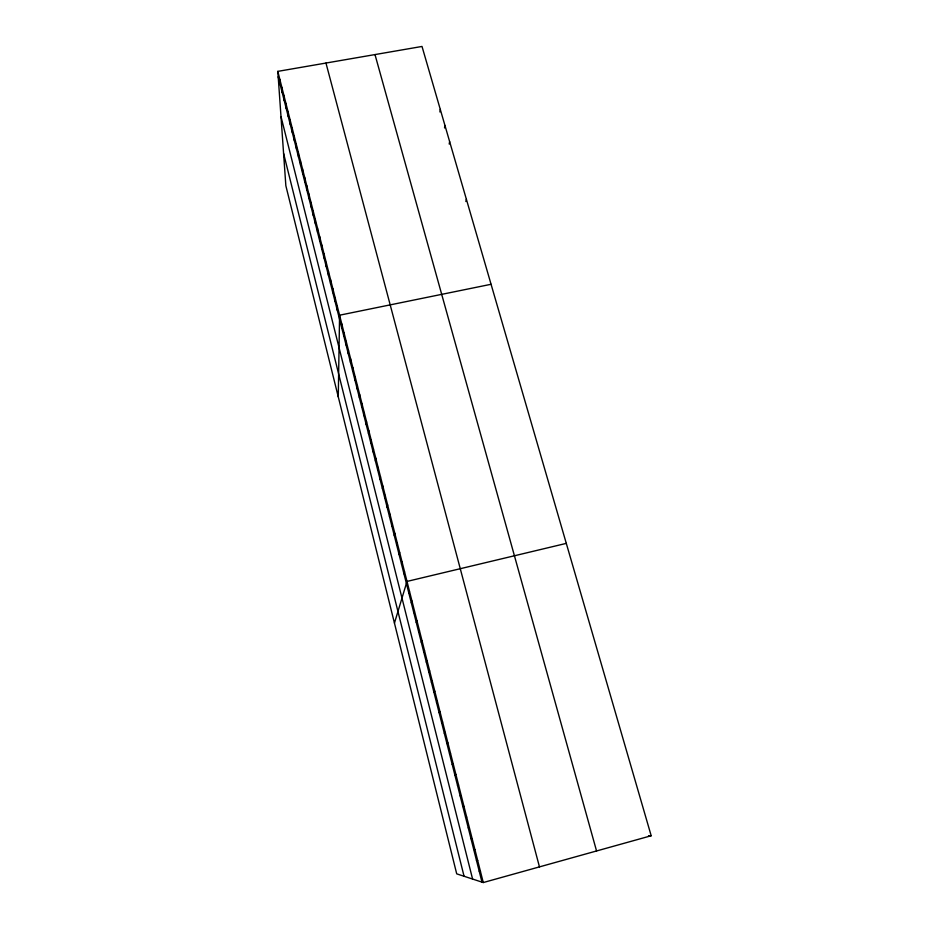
<?xml version="1.0" encoding="UTF-8"?>
<svg xmlns="http://www.w3.org/2000/svg" width="929" height="929" viewBox="0 0 929 929"><rect width="100%" height="100%" fill="white"/><g stroke="black" fill="none" stroke-linecap="round" stroke-linejoin="round"><path stroke-width="1.39" d="M332.837 292.716L332.849 288.64M335.055 301.484L335.079 297.466M337.273 310.274L337.32 306.315M338.272 396.857L339.573 315.21L491.058 284.286M341.686 327.716L341.767 323.873M343.881 336.356L343.974 332.57M346.076 345.031L346.18 341.303M348.282 353.752L348.41 350.082M350.488 362.496L350.639 358.884M352.706 371.275L352.881 367.721M354.948 380.089L355.122 376.605M357.177 388.937L357.386 385.512M359.43 397.833L359.651 394.465M361.683 406.751L361.927 403.453M363.959 415.716L364.214 412.476M366.235 424.716L366.502 421.534M368.523 433.738L368.813 430.626M370.81 442.808L371.124 439.765M373.121 451.924L373.446 448.939M375.432 461.063L375.781 458.148M377.755 470.248L378.115 467.392M380.089 479.469L380.472 476.682M382.434 488.724L382.829 486.006M439.893 111.956L440.276 109.39M384.78 498.014L385.21 495.366M444.538 127.947L444.933 125.427M449.206 144.065L449.636 141.591M387.138 507.35L387.59 504.772M389.518 516.721L389.983 514.213M391.899 526.139L392.375 523.689M394.291 535.592L394.79 533.211M465.859 201.488L466.358 199.189M396.695 545.079L397.217 542.78M399.098 554.613L399.644 552.383M401.525 564.182L402.083 562.022M403.952 573.785L404.533 571.707M394.453 623.115L407.007 581.426L566.295 543.384M408.853 593.132L409.48 591.192M411.315 602.863L411.953 601.005M413.788 612.641L414.45 610.852M416.262 622.453L416.958 620.735M418.758 632.312L419.478 630.675M421.267 642.206L421.998 640.65M423.787 652.146L424.541 650.672M426.306 662.133L427.085 660.728M428.85 672.155L429.651 670.843M431.393 682.223L432.217 680.992M433.948 692.337L434.795 691.176M436.525 702.498L437.396 701.418M439.103 712.694L439.998 711.707M441.693 722.948L442.61 722.03M444.294 733.236L445.235 732.4M446.907 743.572L447.883 742.817M449.543 753.942L450.53 753.291M452.179 764.37L453.189 763.801M454.827 774.844L455.86 774.356M457.486 785.353L458.554 784.959M460.157 795.921L461.248 795.607M483.266 882.55L651.183 835.74L422.01 46.45L277.817 71.37L285.853 185.73L456.708 873.852L483.266 882.55L277.817 71.37M462.839 806.535L463.954 806.302M465.545 817.183L466.683 817.055M468.251 827.89L469.412 827.844M648.512 835.717L651.183 835.74M470.968 838.643L472.164 838.69M473.697 849.443L474.916 849.582M476.449 860.289L477.692 860.521M479.201 871.181L480.467 871.507M374.991 54.579L596.557 850.976M325.963 63.056L539.47 866.885M278.201 76.793L481.977 882.12M280.999 116.59L472.582 879.043M283.589 153.424L464.059 876.256M279.826 79.325L280.198 84.702M281.847 87.303L282.207 92.633M283.879 95.315L284.228 100.599M285.923 103.363L286.248 108.6M287.967 111.434L288.28 116.624M290.022 119.539L290.312 124.683M292.078 127.679L292.368 132.766M294.145 135.855L294.412 140.894M296.223 144.053L296.479 149.046M298.314 152.286L298.546 157.233M300.404 160.554L300.636 165.443M302.506 168.857L302.715 173.7M304.619 177.195L304.817 181.979M306.733 185.556L306.918 190.294M308.869 193.964L309.032 198.643M311.006 202.394L311.157 207.028M313.143 210.86L313.282 215.447M315.303 219.372L315.419 223.889M317.463 227.907L317.567 232.378M319.634 236.477L319.715 240.89M321.817 245.082L321.887 249.448M324 253.722L324.058 258.03M326.195 262.396L326.242 266.646M328.401 271.105L328.425 275.309M330.619 279.861L330.631 283.995"/></g></svg>
